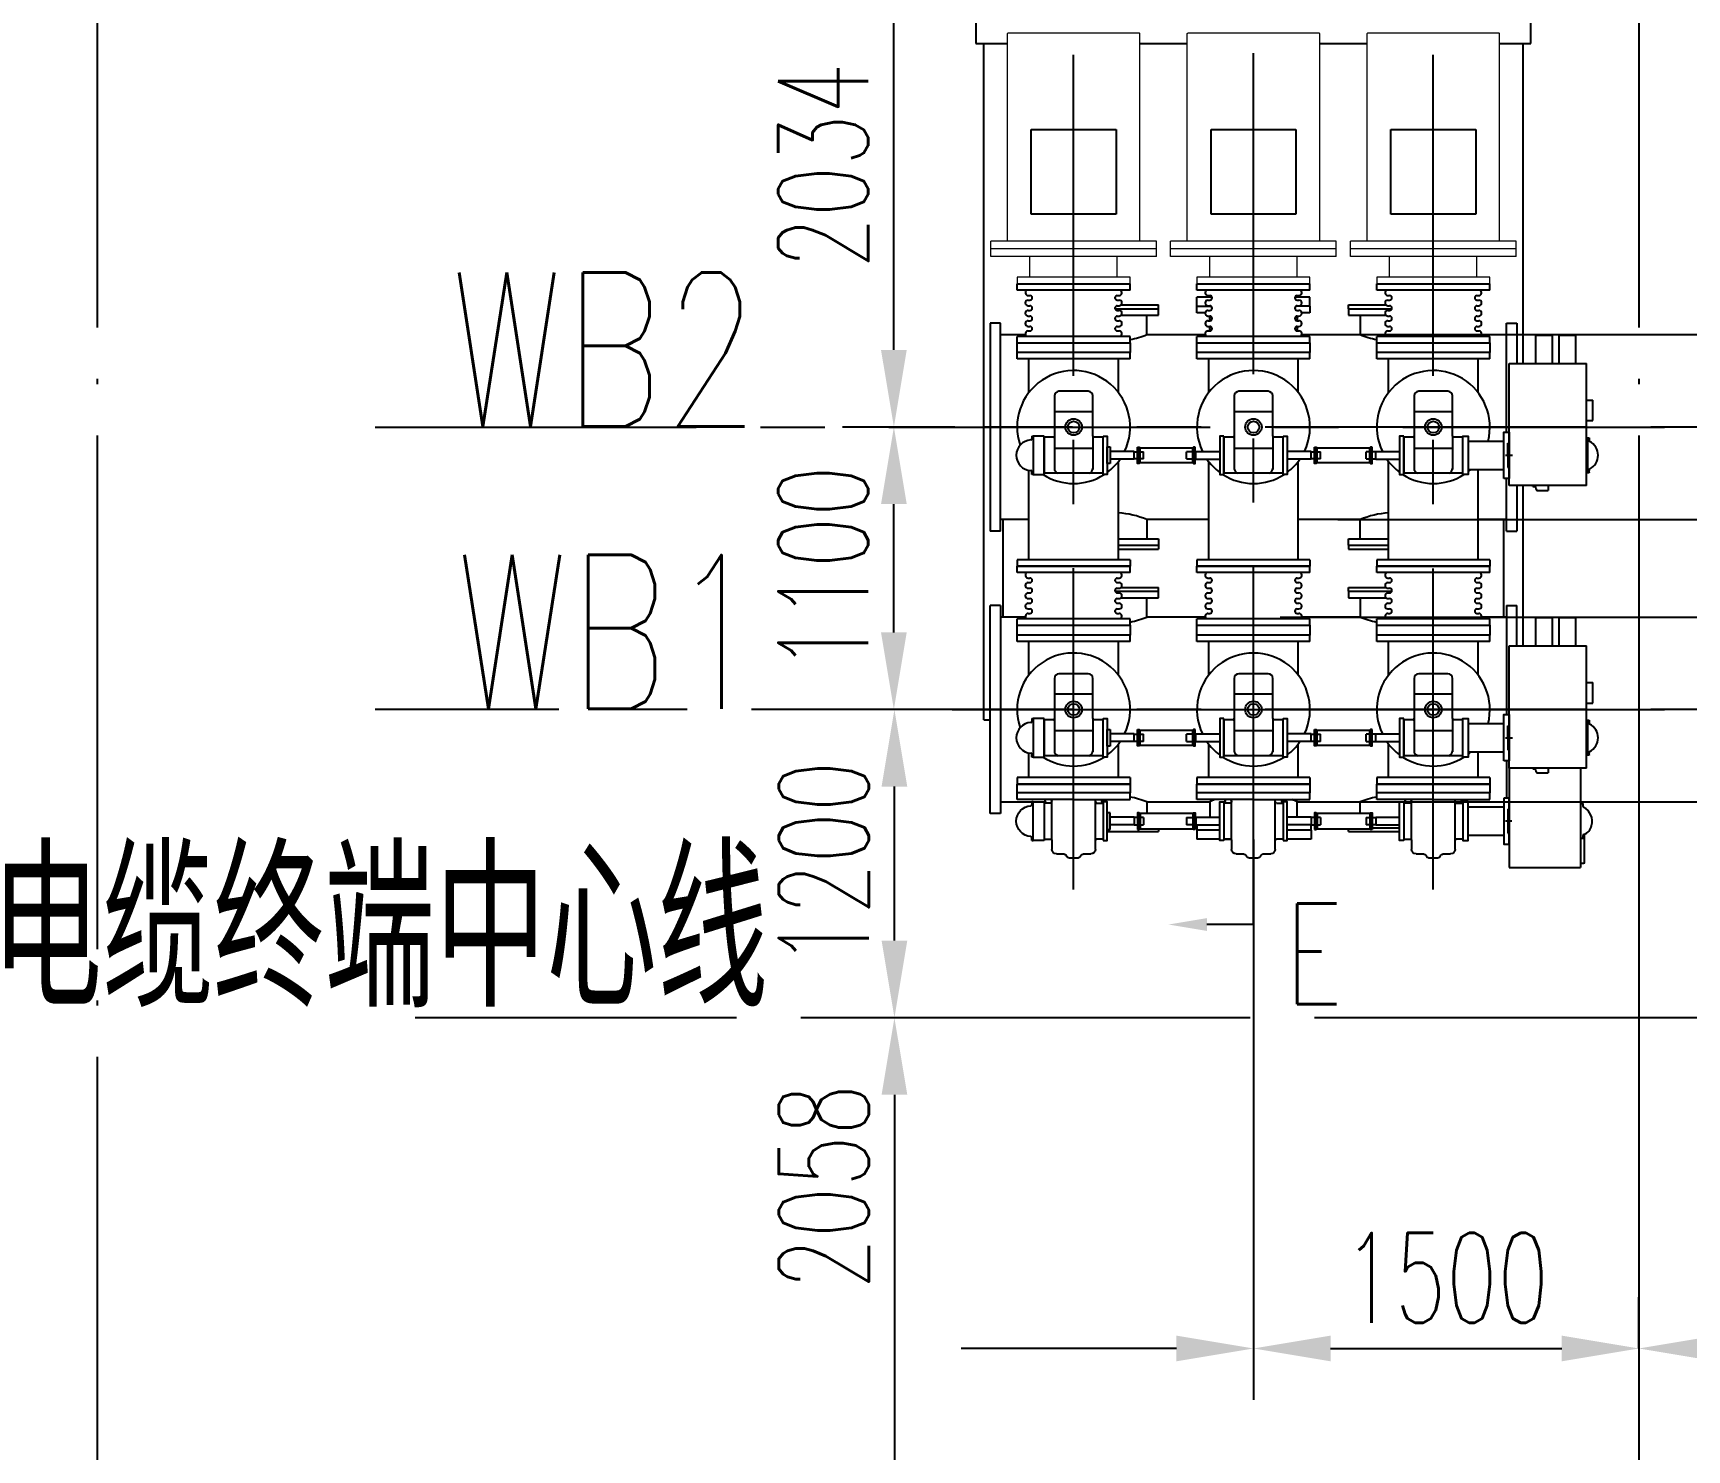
# Model space of a CAD drawing. Extents: x -61205 to 26665, y -81742 to 98141.
# Drawn here: x -37409 to -30972, y 62445 to 67962 of the extents above; entities that cross this region are included whole.
import ezdxf

# ---------------------------------------------------------------- set-up
doc = ezdxf.new("R2010")
doc.units = 0
doc.header["$LTSCALE"] = 1000
doc.header["$MEASUREMENT"] = 0
for name, pattern in [('CENTER', [2, 1.25, -0.25, 0.25, -0.25]), ('CENTER2', [1.125, 0.75, -0.125, 0.125, -0.125]), ('DOTE', [2.42, 2, -0.2, 0.02, -0.2]), ('G', [2, 1.25, -0.25, 0.25, -0.25])]:
    doc.linetypes.add(name, pattern=pattern)
doc.layers.get('0').update_dxf_attribs({"linetype": 'CONTINUOUS'})
doc.layers.get('DEFPOINTS').update_dxf_attribs({"linetype": 'CONTINUOUS'})
for name, color, linetype in [('01', 7, 'CONTINUOUS'), ('02', 1, 'CONTINUOUS'), ('05', 4, 'G'), ('08', 1, 'CONTINUOUS'), ('09', 3, 'CONTINUOUS'), ('11', 6, 'CONTINUOUS'), ('DOTE', 7, 'CENTER')]:
    doc.layers.add(name, color=color, linetype=linetype)
doc.styles.add('A', font='geditxt.shx', dxfattribs={"width": 0.72, "bigfont": 'hzfs_1.shx'})
doc.styles.add('intecad', font='geditxt.shx', dxfattribs={"width": 0.667, "bigfont": 'hzfs_1.shx'})
doc.dimstyles.new('INTE$0', dxfattribs={"dimscale": 100, "dimtxt": 3.5, "dimasz": 3, "dimexe": 2, "dimexo": 0, "dimgap": 1, "dimtad": 1, "dimdsep": 46, "dimtxsty": 'intecad', "dimcen": 0, "dimclrd": 7, "dimclre": 7, "dimclrt": 6, "dimadec": 0, "dimazin": 2, "dimtp": 0.1, "dimtm": 0.1, "dimtfac": 0.71, "dimtix": 1, "dimtmove": 0, "dimatfit": 3, "dimfxl": 1, "dimlwd": -1, "dimlwe": -1, "dimarcsym": 0})

# ---------------------------------------------------------------- blocks, each defined once
blk = doc.blocks.new('*D223')
at = {"layer": '09', "color": 7, "transparency": 16777216}
for p, q in [((-31159, 64637.5), (-31159, 62639.8)), ((-32659, 64127.7), (-32659, 62639.8)), ((-32359, 62839.8), (-31459, 62839.8))]:
    blk.add_line(p, q, dxfattribs=at)
for points in [[(-32359, 62889.8), (-32359, 62789.8), (-32659, 62839.8)], [(-31459, 62889.8), (-31459, 62789.8), (-31159, 62839.8)]]:
    blk.add_solid(points, dxfattribs=at)
at = {"layer": 'DEFPOINTS', "color": 0, "transparency": 16777216}
for p in [(-31159, 64637.5, 0), (-32659, 64127.7, 0), (-31159, 62839.8)]:
    blk.add_point(p, dxfattribs=at)
at = {"layer": '09', "color": 6, "transparency": 16777216, "insert": (-31909, 63114.8), "char_height": 350, "attachment_point": 5, "style": 'intecad'}
blk.add_mtext('1500', dxfattribs=at)
blk = doc.blocks.new('*D226')
at = {"layer": '09', "color": 7, "transparency": 16777216}
for p, q in [((-33884.7, 68461.7), (-34258.6, 68461.7)), ((-34058.6, 66727.7), (-34058.6, 68161.7)), ((-33821.8, 66427.7), (-34258.6, 66427.7))]:
    blk.add_line(p, q, dxfattribs=at)
for points in [[(-34108.6, 68161.7), (-34008.6, 68161.7), (-34058.6, 68461.7)], [(-34108.6, 66727.7), (-34008.6, 66727.7), (-34058.6, 66427.7)]]:
    blk.add_solid(points, dxfattribs=at)
at = {"layer": 'DEFPOINTS', "color": 0, "transparency": 16777216}
for p in [(-34058.6, 68461.7), (-33884.7, 68461.7, 0), (-33821.8, 66427.7, 0)]:
    blk.add_point(p, dxfattribs=at)
at = {"layer": '09', "color": 6, "transparency": 16777216, "insert": (-34333.6, 67444.7), "char_height": 350, "attachment_point": 5, "rotation": 90, "style": 'intecad'}
blk.add_mtext('2034', dxfattribs=at)
blk = doc.blocks.new('*D227')
at = {"layer": '09', "color": 7, "transparency": 16777216}
for p, q in [((-33701.3, 65327.7), (-34256.4, 65327.7)), ((-34056.4, 64427.7), (-34056.4, 65027.7)), ((-33701.3, 64127.7), (-34256.4, 64127.7))]:
    blk.add_line(p, q, dxfattribs=at)
for points in [[(-34106.4, 65027.7), (-34006.4, 65027.7), (-34056.4, 65327.7)], [(-34106.4, 64427.7), (-34006.4, 64427.7), (-34056.4, 64127.7)]]:
    blk.add_solid(points, dxfattribs=at)
at = {"layer": 'DEFPOINTS', "color": 0, "transparency": 16777216}
for p in [(-34056.4, 65327.7), (-33701.3, 65327.7), (-33701.3, 64127.7, 0)]:
    blk.add_point(p, dxfattribs=at)
at = {"layer": '09', "color": 6, "transparency": 16777216, "insert": (-34331.4, 64727.7), "char_height": 350, "attachment_point": 5, "rotation": 90, "style": 'intecad'}
blk.add_mtext('1200', dxfattribs=at)
blk = doc.blocks.new('*D228')
at = {"layer": '09', "color": 7, "transparency": 16777216}
for p, q in [((-33821.8, 66427.7), (-34258.6, 66427.7)), ((-34058.6, 65627.7), (-34058.6, 66127.7)), ((-33646.6, 65327.7), (-34258.6, 65327.7))]:
    blk.add_line(p, q, dxfattribs=at)
for points in [[(-34108.6, 66127.7), (-34008.6, 66127.7), (-34058.6, 66427.7)], [(-34108.6, 65627.7), (-34008.6, 65627.7), (-34058.6, 65327.7)]]:
    blk.add_solid(points, dxfattribs=at)
at = {"layer": 'DEFPOINTS', "color": 0, "transparency": 16777216}
for p in [(-34058.6, 66427.7), (-33821.8, 66427.7, 0), (-33646.6, 65327.7)]:
    blk.add_point(p, dxfattribs=at)
at = {"layer": '09', "color": 6, "transparency": 16777216, "insert": (-34333.6, 65877.7), "char_height": 350, "attachment_point": 5, "rotation": 90, "style": 'intecad'}
blk.add_mtext('1100', dxfattribs=at)
blk = doc.blocks.new('户内低位大头CT')
at = {"layer": '01', "linetype": 'Continuous', "lineweight": 15}
for p, q in [((-870, 322.5), (-840, 322.5)), ((-870, -322.5), (-870, 322.5)), ((-840, 322.5), (-810, 322.5)), ((-840, -322.5), (-840, 322.5)), ((-810, -322.5), (-810, 322.5)), ((-810, 258), (-2, 258)), ((-2, 258), (0, 256)), ((-976, 220), (-976, -220)), ((-951, 220), (-976, 220)), ((-951, -220), (-951, 220)), ((0, -256), (0, 256)), ((-951, 170), (-870, 170)), ((-951, -170), (-870, -170)), ((-976, -220), (-951, -220)), ((-2, -258), (0, -256)), ((-810, -258), (-2, -258)), ((-870, -322.5), (-840, -322.5)), ((-840, -322.5), (-810, -322.5))]:
    blk.add_line(p, q, dxfattribs=at)
at = {"layer": '01'}
for p, q in [((-705, -165), (-705, 165)), ((-705, 165), (-375, 165)), ((-375, 165), (-375, -165)), ((-375, -165), (-705, -165))]:
    blk.add_line(p, q, dxfattribs=at)
blk = doc.blocks.new('角隔CJK机构2')
at = {"layer": '01'}
for p, q in [((-118, 0), (358, 0)), ((0, 4.5), (-47, 4.5)), ((-47, 4.5), (-47, 0)), ((0, 4.5), (47, 4.5)), ((47, 4.5), (21, 4.5)), ((47, 4.5), (47, 0)), ((358, 0), (358, -301)), ((-118, -301), (-118, 0)), ((-47, 0), (-47.5, 0)), ((47, 0), (47.5, 0)), ((-137, -110.1), (-137, -151.9)), ((-132.4, -105.1), (-123.7, -104.3)), ((-121, -91.9), (-121, -101.3)), ((-121, -91.9), (-119, -91.9)), ((-121, -91.9), (-121, -101.3)), ((-121, -94.9), (-121, -92.4)), ((-119, -91.9), (-118, -91.9)), ((358, -103.8), (468, -103.8)), ((468, -103.8), (468, -168.8)), ((-118, -151.9), (-137, -151.9)), ((358, -168.8), (468, -168.8)), ((358, -194.6), (468, -194.6)), ((468, -194.6), (468, -259.6)), ((-118, -301), (358, -301)), ((-68, -311), (-68, -301)), ((-68, -306), (68, -306)), ((-66.5, -311), (-68, -311)), ((-66.5, -311), (-59.5, -311)), ((-57.1, -311), (-59.5, -311)), ((68, -311), (57.1, -311)), ((68, -301), (68, -311)), ((135, -301), (135, -326)), ((215, -301), (215, -326)), ((358, -259.6), (468, -259.6)), ((135, -326), (215, -326))]:
    blk.add_line(p, q, dxfattribs=at)
for centre, radius, start, end in [((-132, -110.1), 5, 95, 180), ((-124, -101.3), 3, 275, 0), ((-57.1, -315), 4, 26.94436, 90), ((0, -286), 60, 206.94436, 333.05564), ((57.1, -315), 4, 90, 153.05564)]:
    blk.add_arc(centre, radius, start, end, dxfattribs=at)
at = {"layer": '05'}
blk.add_line((0, 13.7), (0, -13.2), dxfattribs=at)
blk = doc.blocks.new('分合指示罩')
at = {"layer": '01'}
for p, q in [((-75, 5), (-63.9, 5)), ((-75, 0), (-75, 5)), ((75, 0), (-75, 0)), ((75, 5), (63.9, 5)), ((75, 5), (75, 0))]:
    blk.add_line(p, q, dxfattribs=at)
for centre, radius, start, end in [((0, 5), 60, 3.58332, 176.41668), ((-63.9, 9), 4, 270, 356.41668), ((63.9, 9), 4, 183.58332, 270)]:
    blk.add_arc(centre, radius, start, end, dxfattribs=at)
blk = doc.blocks.new('轴连装配511125015H01')
at = {"layer": '01'}
for p, q in [((-29.5, -215), (-29.5, -10)), ((-29.5, -10), (29.5, -10)), ((-28.5, -7), (-28.5, -10)), ((28.5, -10), (28.5, -7)), ((29.5, -10), (29.5, -215)), ((-29.5, -215), (29.5, -215)), ((-28.5, -218), (-28.5, -215)), ((28.5, -215), (28.5, -218))]:
    blk.add_line(p, q, dxfattribs=at)
for points in [[(32, 0), (32, -7), (-32, -7), (-32, 0)], [(32, -225), (32, -218), (-32, -218), (-32, -225)]]:
    blk.add_lwpolyline(points, close=True, dxfattribs=at)
blk = doc.blocks.new('连接架1')
at = {"layer": '01'}
for p, q in [((-55, -20), (-55, -160)), ((55, -20), (55, -160))]:
    blk.add_line(p, q, dxfattribs=at)
for points in [[(-75, 0), (75, 0), (75, -20), (-75, -20)], [(-90, -160), (90, -160), (90, -180), (-90, -180)]]:
    blk.add_lwpolyline(points, close=True, dxfattribs=at)
blk = doc.blocks.new('母线上方隔离开关')
at = {"layer": '01'}
for p, q in [((-807, 1840), (-832, 1840)), ((-832, 1400), (-832, 1840)), ((-807, 1400), (-807, 1840)), ((-25, 1840), (0, 1840)), ((-25, 1400), (-25, 1840)), ((0, 1840), (38, 1840)), ((0, 1400), (0, 1840)), ((38, 1840), (38, 1400)), ((-807, 1794.2), (-458.9, 1794.2)), ((-475, 1778), (-475, 1735)), ((-325, 1778), (-475, 1778)), ((-325, 1735), (-325, 1778)), ((-155.6, 1794.2), (-25, 1794.2)), ((-475, 1735), (-325, 1735)), ((-330, 1735), (-470, 1735)), ((-470, 1505), (-470, 1735)), ((-400, 1695), (-455, 1695)), ((-325.4, 1695), (-400, 1695)), ((-371.8, 1695), (-372, 1545)), ((-330, 1700), (-330, 1735)), ((-169, 1695), (-325, 1695)), ((-229, 1695), (-229, 1545)), ((-151, 1563), (-151, 1677)), ((-400, 1545), (-455, 1545)), ((-325.4, 1545), (-400, 1545)), ((-325, 1545), (-169, 1545)), ((-474.5, 1505), (-330, 1505)), ((-432.5, 1478), (-432.5, 1489)), ((-432.5, 1489), (-367.5, 1489)), ((-367.5, 1489), (-367.5, 1478)), ((-330, 1505), (-330, 1540)), ((-807, 1445.8), (-424.4, 1445.8)), ((-367.5, 1478), (-432.5, 1478)), ((-415, 1385), (-415, 1478)), ((-385, 1385), (-385, 1478)), ((-155.6, 1445.8), (-25, 1445.8)), ((-807, 1400), (-832, 1400)), ((-415, 1385), (-385, 1385)), ((-414, 1385), (-386, 1385)), ((-414, 1348), (-414, 1385)), ((-386, 1385), (-386, 1348)), ((-25, 1400), (0, 1400)), ((38, 1400), (0, 1400)), ((-414, 1348), (-386, 1348)), ((-414, 1181), (-386, 1181)), ((-414, 1181), (-414, 1144)), ((-386, 1144), (-386, 1181)), ((-832, 700), (-832, 1140)), ((-807, 1140), (-832, 1140)), ((-807, 700), (-807, 1140)), ((-415, 1144), (-385, 1144)), ((-415, 1144), (-415, 1051)), ((-414, 1144), (-386, 1144)), ((-385, 1144), (-385, 1051)), ((-25, 1140), (0, 1140)), ((-25, 700), (-25, 1140)), ((0, 1140), (38, 1140)), ((0, 700), (0, 1140)), ((38, 1140), (38, 700)), ((-807, 1094.2), (-424.4, 1094.2)), ((-330, 1035), (-470, 1035)), ((-470, 805), (-470, 1035)), ((-330, 1000), (-330, 1035)), ((-155.6, 1094.2), (-25, 1094.2)), ((-400, 995), (-455, 995)), ((-325.4, 995), (-400, 995)), ((-371.8, 995), (-372, 845)), ((-169, 995), (-325, 995)), ((-229, 995), (-229, 845)), ((-151, 863), (-151, 977)), ((-400, 845), (-455, 845)), ((-325.4, 845), (-400, 845)), ((-330, 805), (-330, 840)), ((-325, 845), (-169, 845)), ((-474.5, 805), (-330, 805)), ((-415, 696), (-415, 789)), ((-385, 696), (-385, 789)), ((-807, 745.8), (-424.4, 745.8)), ((-155.6, 745.8), (-25, 745.8)), ((-807, 700), (-832, 700)), ((-415, 696), (-385, 696)), ((-414, 659), (-414, 696)), ((-414, 696), (-386, 696)), ((-414, 659), (-386, 659)), ((-386, 696), (-386, 659)), ((-25, 700), (0, 700)), ((38, 700), (0, 700)), ((-414, 481), (-414, 444)), ((-414, 481), (-386, 481)), ((-386, 444), (-386, 481)), ((-807, 440), (-832, 440)), ((-832, 0), (-832, 440)), ((-807, 0), (-807, 440)), ((-807, 394.2), (-424.4, 394.2)), ((-415, 444), (-415, 351)), ((-415, 444), (-385, 444)), ((-414, 444), (-386, 444)), ((-385, 444), (-385, 351)), ((-155.6, 394.2), (-25, 394.2)), ((-25, 440), (0, 440)), ((-25, 0), (-25, 440)), ((0, 440), (38, 440)), ((0, 0), (0, 440)), ((38, 440), (38, 0)), ((-330, 335), (-470, 335)), ((-470, 105), (-470, 335)), ((-330, 300), (-330, 335)), ((-400, 295), (-455, 295)), ((-325.4, 295), (-400, 295)), ((-371.8, 295), (-372, 145)), ((-169, 295), (-325, 295)), ((-229, 295), (-229, 145)), ((-151, 163), (-151, 277)), ((-400, 145), (-455, 145)), ((-325.4, 145), (-400, 145)), ((-330, 105), (-330, 140)), ((-325, 145), (-169, 145)), ((-474.5, 105), (-330, 105)), ((-807, 0), (-832, 0)), ((-807, 45.8), (-455, 45.8)), ((-155.6, 45.8), (-25, 45.8)), ((-25, 0), (0, 0)), ((38, 0), (0, 0))]:
    blk.add_line(p, q, dxfattribs=at)
for points in [[(-325, 1505), (-325, 1489), (-475, 1489), (-475, 1505)], [(-325, 1035), (-325, 1051), (-475, 1051), (-475, 1035)], [(-325, 805), (-325, 789), (-475, 789), (-475, 805)], [(-325, 335), (-325, 351), (-475, 351), (-475, 335)]]:
    blk.add_lwpolyline(points, close=True, dxfattribs=at)
for centre, radius in [((-290, 1620), 32.1), ((-290, 1620), 22.5), ((-290, 920), 32.1), ((-290, 920), 22.5), ((-290, 220), 32.1), ((-290, 220), 22.5)]:
    blk.add_circle(centre, radius, dxfattribs=at)
for centre, radius, start, end in [((-290, 1620), 220, 244.417, 108.74372), ((-290, 1620), 220, 147.23624, 212.76376), ((-450.5, 1675), 20, 90, 163.87258), ((-325, 1700), 5, 180, 270), ((-169, 1677), 18, 0, 90), ((-450.5, 1565), 20, 196.12742, 270), ((-325, 1540), 5, 90, 180), ((-169, 1563), 18, 270, 0), ((-290, 1620), 220, 216.54504, 235.37646), ((-290, 920), 220, 124.62354, 143.45496), ((-290, 920), 220, 244.417, 115.583), ((-290, 920), 220, 147.23624, 212.76376), ((-450.5, 975), 20, 90, 163.87258), ((-325, 1000), 5, 180, 270), ((-169, 977), 18, 0, 90), ((-450.5, 865), 20, 196.12742, 270), ((-325, 840), 5, 90, 180), ((-169, 863), 18, 270, 0), ((-290, 920), 220, 216.54504, 235.37646), ((-290, 220), 220, 124.62354, 143.45496), ((-290, 220), 220, 255.52249, 115.583), ((-290, 220), 220, 147.23624, 212.76376), ((-450.5, 275), 20, 90, 163.87258), ((-325, 300), 5, 180, 270), ((-169, 277), 18, 0, 90), ((-450.5, 165), 20, 196.12742, 270), ((-325, 140), 5, 90, 180), ((-169, 163), 18, 270, 0), ((-290, 220), 220, 217.8529, 221.40962)]:
    blk.add_arc(centre, radius, start, end, dxfattribs=at)
at = {"layer": 'DEFPOINTS', "color": 7, "linetype": 'ByBlock'}
for p in [(-347, 1505), (-347, 1505), (-347, 805), (-347, 805), (-347, 105), (-347, 105)]:
    blk.add_point(p, dxfattribs=at)
blk.add_blockref('角隔CJK机构2', (-400, -75))
at = {"layer": '02'}
for name, p in [('分合指示罩', (-400, 1778)), ('轴连装配511125015H01', (-400, 1371.5)), ('轴连装配511125015H01', (-400, 682.5)), ('连接架1', (-400, 105))]:
    blk.add_blockref(name, p, dxfattribs=at)
blk = doc.blocks.new('接地开关底座2')
at = {"layer": '01'}
for p, q in [((153, 272.5), (181.7, 272.5)), ((190.3, 277.5), (192.9, 282)), ((201.6, 287), (220, 287)), ((220, 287), (238.4, 287)), ((247.1, 282), (249.7, 277.5)), ((258.3, 272.5), (287, 272.5)), ((105, 74.5), (105, 214.5)), ((105, 214.5), (131, 214.5)), ((135, 219), (135, 254.5)), ((135, 219), (135, 66)), ((305, 254.5), (305, 219)), ((305, 219), (305, 66)), ((335, 214.5), (309, 214.5)), ((335, 74.5), (335, 214.5)), ((131, 74.5), (105, 74.5)), ((135, 66), (135, 64)), ((305, 66), (305, 64)), ((309, 74.5), (335, 74.5)), ((0, 60), (0, 35)), ((220, 60), (0, 60)), ((0, 35), (0, 0)), ((440, 35), (0, 35)), ((0, 0), (440, 0)), ((220, 60), (440, 60)), ((440, 60), (440, 35)), ((440, 0), (440, 35))]:
    blk.add_line(p, q, dxfattribs=at)
for centre, radius, start, end in [((153, 254.5), 18, 90, 180), ((181.7, 282.5), 10, 270, 330.20567), ((201.6, 277), 10, 90, 150.20567), ((238.4, 277), 10, 29.79433, 90), ((258.3, 282.5), 10, 209.79433, 270), ((287, 254.5), 18, 0, 90), ((131, 218.5), 4, 270, 0), ((309, 218.5), 4, 180, 270), ((102.2, 67.2), 7.75, 290.77225, 69.22775), ((124.1, 66), 10.9, 357.19754, 50.72744), ((315.9, 66), 10.9, 129.27256, 182.80246), ((337.8, 67.2), 7.75, 110.77225, 249.22775), ((131, 64), 4, 270, 0), ((309, 64), 4, 180, 270)]:
    blk.add_arc(centre, radius, start, end, dxfattribs=at)
at = {"layer": 'DEFPOINTS', "color": 7, "linetype": 'ByBlock'}
for p in [(135, 171.6), (305, 171.6)]:
    blk.add_point(p, dxfattribs=at)
blk = doc.blocks.new('母线上方组合隔离接地1')
at = {"layer": '01'}
for p, q in [((-618, 1400), (-618, 1840)), ((-593, 1840), (-618, 1840)), ((-593, 1400), (-593, 1840)), ((-63, 1840), (-38, 1840)), ((-63, 1400), (-63, 1840)), ((-38, 1400), (-38, 1840)), ((-38, 1840), (0, 1840)), ((0, 1840), (0, 1400)), ((-837.5, 1778), (-687.5, 1778)), ((-837.5, 1735), (-837.5, 1778)), ((-687.5, 1778), (-687.5, 1735)), ((-593, 1794.2), (-496.9, 1794.2)), ((-513, 1778), (-513, 1735)), ((-363, 1778), (-513, 1778)), ((-363, 1735), (-363, 1778)), ((-193.6, 1794.2), (-63, 1794.2)), ((-687.5, 1735), (-837.5, 1735)), ((-513, 1735), (-363, 1735)), ((-368, 1735), (-508, 1735)), ((-508, 1505), (-508, 1735)), ((-438, 1695), (-493, 1695)), ((-363.4, 1695), (-438, 1695)), ((-409.8, 1695), (-410, 1545)), ((-368, 1700), (-368, 1735)), ((-207, 1695), (-363, 1695)), ((-267, 1695), (-267, 1545)), ((-189, 1563), (-189, 1677)), ((-438, 1545), (-493, 1545)), ((-363.4, 1545), (-438, 1545)), ((-363, 1545), (-207, 1545)), ((-730, 1489), (-795, 1489)), ((-795, 1489), (-795, 1478)), ((-730, 1478), (-730, 1489)), ((-512.5, 1505), (-368, 1505)), ((-470.5, 1478), (-470.5, 1489)), ((-470.5, 1489), (-405.5, 1489)), ((-405.5, 1489), (-405.5, 1478)), ((-368, 1505), (-368, 1540)), ((-795, 1478), (-730, 1478)), ((-777.5, 1385), (-777.5, 1478)), ((-747.5, 1385), (-747.5, 1478)), ((-593, 1445.8), (-462.4, 1445.8)), ((-405.5, 1478), (-470.5, 1478)), ((-453, 1385), (-453, 1478)), ((-423, 1385), (-423, 1478)), ((-193.6, 1445.8), (-63, 1445.8)), ((-747.5, 1385), (-777.5, 1385)), ((-776.5, 1385), (-776.5, 1348)), ((-748.5, 1385), (-776.5, 1385)), ((-748.5, 1348), (-748.5, 1385)), ((-593, 1400), (-618, 1400)), ((-453, 1385), (-423, 1385)), ((-452, 1385), (-424, 1385)), ((-452, 1348), (-452, 1385)), ((-424, 1385), (-424, 1348)), ((-63, 1400), (-38, 1400)), ((0, 1400), (-38, 1400)), ((-748.5, 1348), (-776.5, 1348)), ((-452, 1348), (-424, 1348)), ((-748.5, 1181), (-776.5, 1181)), ((-776.5, 1144), (-776.5, 1181)), ((-748.5, 1181), (-748.5, 1144)), ((-452, 1181), (-424, 1181)), ((-452, 1181), (-452, 1144)), ((-424, 1144), (-424, 1181)), ((-747.5, 1144), (-777.5, 1144)), ((-777.5, 1144), (-777.5, 1051)), ((-748.5, 1144), (-776.5, 1144)), ((-747.5, 1144), (-747.5, 1051)), ((-593, 1140), (-618, 1140)), ((-618, 700), (-618, 1140)), ((-593, 700), (-593, 1140)), ((-453, 1144), (-423, 1144)), ((-453, 1144), (-453, 1051)), ((-452, 1144), (-424, 1144)), ((-423, 1144), (-423, 1051)), ((-63, 1140), (-38, 1140)), ((-63, 700), (-63, 1140)), ((-38, 700), (-38, 1140)), ((-38, 1140), (0, 1140)), ((0, 1140), (0, 700)), ((-593, 1094.2), (-462.4, 1094.2)), ((-368, 1035), (-508, 1035)), ((-508, 805), (-508, 1035)), ((-368, 1000), (-368, 1035)), ((-193.6, 1094.2), (-63, 1094.2)), ((-438, 995), (-493, 995)), ((-363.4, 995), (-438, 995)), ((-409.8, 995), (-410, 845)), ((-207, 995), (-363, 995)), ((-267, 995), (-267, 845)), ((-189, 863), (-189, 977)), ((-438, 845), (-493, 845)), ((-363.4, 845), (-438, 845)), ((-368, 805), (-368, 840)), ((-363, 845), (-207, 845)), ((-777.5, 696), (-777.5, 789)), ((-747.5, 696), (-747.5, 789)), ((-512.5, 805), (-368, 805)), ((-453, 696), (-453, 789)), ((-423, 696), (-423, 789)), ((-593, 745.8), (-462.4, 745.8)), ((-193.6, 745.8), (-63, 745.8)), ((-747.5, 696), (-777.5, 696)), ((-748.5, 696), (-776.5, 696)), ((-776.5, 696), (-776.5, 659)), ((-748.5, 659), (-776.5, 659)), ((-748.5, 659), (-748.5, 696)), ((-593, 700), (-618, 700)), ((-453, 696), (-423, 696)), ((-452, 659), (-452, 696)), ((-452, 696), (-424, 696)), ((-452, 659), (-424, 659)), ((-424, 696), (-424, 659)), ((-63, 700), (-38, 700)), ((0, 700), (-38, 700)), ((-776.5, 444), (-776.5, 481)), ((-748.5, 481), (-776.5, 481)), ((-748.5, 481), (-748.5, 444)), ((-452, 481), (-424, 481)), ((-452, 481), (-452, 444)), ((-424, 444), (-424, 481)), ((-777.5, 444), (-777.5, 351)), ((-747.5, 444), (-777.5, 444)), ((-748.5, 444), (-776.5, 444)), ((-747.5, 444), (-747.5, 351)), ((-593, 440), (-618, 440)), ((-618, 0), (-618, 440)), ((-593, 0), (-593, 440)), ((-593, 394.2), (-462.4, 394.2)), ((-453, 444), (-453, 351)), ((-453, 444), (-423, 444)), ((-452, 444), (-424, 444)), ((-423, 444), (-423, 351)), ((-193.6, 394.2), (-63, 394.2)), ((-63, 440), (-38, 440)), ((-63, 0), (-63, 440)), ((-38, 0), (-38, 440)), ((-38, 440), (0, 440)), ((0, 440), (0, 0)), ((-368, 335), (-508, 335)), ((-508, 105), (-508, 335)), ((-368, 300), (-368, 335)), ((-438, 295), (-493, 295)), ((-363.4, 295), (-438, 295)), ((-409.8, 295), (-410, 145)), ((-207, 295), (-363, 295)), ((-267, 295), (-267, 145)), ((-189, 163), (-189, 277)), ((-438, 145), (-493, 145)), ((-363.4, 145), (-438, 145)), ((-368, 105), (-368, 140)), ((-363, 145), (-207, 145)), ((-512.5, 105), (-368, 105)), ((-593, 0), (-618, 0)), ((-593, 45.8), (-493, 45.8)), ((-193.6, 45.8), (-63, 45.8)), ((-63, 0), (-38, 0)), ((0, 0), (-38, 0)), ((-556, -353), (-942.5, -353)), ((-919.4, -353), (-926.4, -353)), ((-926.4, -353), (-926.4, -365)), ((-926.4, -353), (-926.4, -365)), ((-922.4, -369), (-813.2, -369)), ((-842.8, -353), (-919.4, -353)), ((-829, -353.1), (-829, -363.1)), ((-829, -363.1), (-818, -363.1)), ((-705.4, -363.1), (-694.5, -363.1)), ((-694.5, -353.1), (-694.5, -363.1))]:
    blk.add_line(p, q, dxfattribs=at)
at = {"layer": '01', "ltscale": 10}
for p, q in [((-942.5, -75), (-942.5, -353)), ((-556, -75), (-942.5, -75)), ((-715.5, -70), (-809.5, -70)), ((-809.5, -70), (-809.5, -75)), ((-715.5, -70), (-715.5, -75))]:
    blk.add_line(p, q, dxfattribs=at)
at = {"layer": '01'}
for points in [[(-837.5, 1505), (-837.5, 1489), (-687.5, 1489), (-687.5, 1505)], [(-363, 1505), (-363, 1489), (-513, 1489), (-513, 1505)], [(-837.5, 1035), (-837.5, 1051), (-687.5, 1051), (-687.5, 1035)], [(-363, 1035), (-363, 1051), (-513, 1051), (-513, 1035)], [(-837.5, 805), (-837.5, 789), (-687.5, 789), (-687.5, 805)], [(-363, 805), (-363, 789), (-513, 789), (-513, 805)], [(-837.5, 335), (-837.5, 351), (-687.5, 351), (-687.5, 335)], [(-363, 335), (-363, 351), (-513, 351), (-513, 335)]]:
    blk.add_lwpolyline(points, close=True, dxfattribs=at)
for centre, radius in [((-328, 1620), 32.1), ((-328, 1620), 22.5), ((-328, 920), 32.1), ((-328, 920), 22.5), ((-328, 220), 32.1), ((-328, 220), 22.5)]:
    blk.add_circle(centre, radius, dxfattribs=at)
for centre, radius, start, end in [((-328, 1620), 220, 244.417, 108.74372), ((-328, 1620), 220, 147.23624, 212.76376), ((-488.5, 1675), 20, 90, 163.87258), ((-363, 1700), 5, 180, 270), ((-207, 1677), 18, 0, 90), ((-488.5, 1565), 20, 196.12742, 270), ((-363, 1540), 5, 90, 180), ((-207, 1563), 18, 270, 0), ((-328, 1620), 220, 216.54504, 235.37646), ((-328, 920), 220, 124.62354, 143.45496), ((-328, 920), 220, 244.417, 115.583), ((-328, 920), 220, 147.23624, 212.76376), ((-488.5, 975), 20, 90, 163.87258), ((-363, 1000), 5, 180, 270), ((-207, 977), 18, 0, 90), ((-488.5, 865), 20, 196.12742, 270), ((-363, 840), 5, 90, 180), ((-207, 863), 18, 270, 0), ((-328, 920), 220, 216.54504, 235.37646), ((-328, 220), 220, 124.62354, 143.45496), ((-328, 220), 220, 255.52249, 115.583), ((-328, 220), 220, 147.23624, 212.76376), ((-488.5, 275), 20, 90, 163.87258), ((-363, 300), 5, 180, 270), ((-207, 277), 18, 0, 90), ((-488.5, 165), 20, 196.12742, 270), ((-363, 140), 5, 90, 180), ((-207, 163), 18, 270, 0), ((-328, 220), 220, 217.8529, 221.40962), ((-922.4, -365), 4, 180, 270), ((-818, -367.1), 4, 26.94436, 90), ((-773.2, -353.1), 43, 196.43808, 261.66335), ((-762.5, -338.1), 60, 253.59611, 333.05564), ((-705.4, -367.1), 4, 90, 153.05564)]:
    blk.add_arc(centre, radius, start, end, dxfattribs=at)
at = {"layer": '05', "color": 1, "linetype": 'CENTER2', "lineweight": -3}
blk.add_line((-762.5, -86), (-762.5, -60.5), dxfattribs=at)
at = {"layer": 'DEFPOINTS', "color": 7, "linetype": 'ByBlock'}
for p in [(-385, 1505), (-385, 1505), (-385, 805), (-385, 805), (-385, 105), (-385, 105)]:
    blk.add_point(p, dxfattribs=at)
blk.add_blockref('角隔CJK机构2', (-438, -75))
at = {"layer": '02', "xscale": -1, "rotation": 90}
for p in [(-618, 1840), (-618, 1140), (-618, 440)]:
    blk.add_blockref('接地开关底座2', p, dxfattribs=at)
at = {"layer": '02', "xscale": -1}
for name, p in [('分合指示罩', (-762.5, 1778)), ('轴连装配511125015H01', (-762.5, 1371.5)), ('轴连装配511125015H01', (-762.5, 682.5)), ('连接架1', (-762.5, 105))]:
    blk.add_blockref(name, p, dxfattribs=at)
at = {"layer": '02'}
for name, p in [('分合指示罩', (-438, 1778)), ('轴连装配511125015H01', (-438, 1371.5)), ('轴连装配511125015H01', (-438, 682.5)), ('连接架1', (-438, 105))]:
    blk.add_blockref(name, p, dxfattribs=at)
blk = doc.blocks.new('户内波纹管230')
at = {"layer": '01'}
for p, q in [((0, 0), (0, -440)), ((0, 0), (25, 0)), ((25, -440), (25, 0)), ((205, -440), (205, 0)), ((205, 0), (230, 0)), ((230, 0), (230, -440)), ((25, -38.4), (25, -36.7)), ((46, -43), (46, -50)), ((64, -43), (64, -50)), ((86, -43), (86, -50)), ((104, -43), (104, -50)), ((126, -43), (126, -50)), ((144, -43), (144, -50)), ((166, -43), (166, -50)), ((184, -43), (184, -50)), ((205, -38.4), (205, -36.7)), ((0, -440), (25, -440)), ((46, -390), (46, -397)), ((64, -390), (64, -397)), ((86, -390), (86, -397)), ((104, -390), (104, -397)), ((126, -390), (126, -397)), ((144, -390), (144, -397)), ((166, -390), (166, -397)), ((184, -390), (184, -397)), ((205, -440), (230, -440))]:
    blk.add_line(p, q, dxfattribs=at)
for centre, radius, start, end in [((35, -43), 11, 0, 155.38002), ((55, -50), 9, 180, 0), ((75, -43), 11, 0, 180), ((95, -50), 9, 180, 0), ((115, -43), 11, 0, 180), ((135, -50), 9, 180, 0), ((155, -43), 11, 0, 180), ((175, -50), 9, 180, 0), ((195, -43), 11, 24.61998, 180), ((55, -390), 9, 0, 180), ((95, -390), 9, 0, 180), ((135, -390), 9, 0, 180), ((175, -390), 9, 0, 180), ((35, -397), 11, 204.61998, 0), ((75, -397), 11, 180, 0), ((115, -397), 11, 180, 0), ((155, -397), 11, 180, 0), ((195, -397), 11, 180, 335.38002)]:
    blk.add_arc(centre, radius, start, end, dxfattribs=at)
blk = doc.blocks.new('*D301')
at = {"layer": '09', "color": 7, "transparency": 16777216}
for p, q in [((-31159, 62839.8), (-31159, 63039.8)), ((-29659, 62839.8), (-29659, 63039.8)), ((-30859, 62839.8), (-29959, 62839.8))]:
    blk.add_line(p, q, dxfattribs=at)
for points in [[(-30859, 62889.8), (-30859, 62789.8), (-31159, 62839.8)], [(-29959, 62889.8), (-29959, 62789.8), (-29659, 62839.8)]]:
    blk.add_solid(points, dxfattribs=at)
at = {"layer": 'DEFPOINTS', "color": 0, "transparency": 16777216}
for p in [(-31159, 62839.8, 0), (-29659, 62839.8, 0), (-29659, 62839.8)]:
    blk.add_point(p, dxfattribs=at)
at = {"layer": '09', "color": 6, "transparency": 16777216, "insert": (-30409, 63114.8), "char_height": 350, "attachment_point": 5, "style": 'intecad'}
blk.add_mtext('1500', dxfattribs=at)

msp = doc.modelspace()

# ---------------------------------------------------------------- linework, layer by layer
at = {"layer": '01'}
for p, q in [((-33738.954, 68941.665, -0.001), (-33738.954, 67921.665, -0.001)), ((-31578.954, 67921.665, -0.001), (-31578.954, 68941.665, -0.001)), ((-33738.954, 67921.665, -0.001), (-33616.954, 67921.665, -0.001)), ((-33708.954, 65287.665, -0.001), (-33708.954, 67921.665, -0.001)), ((-33100.954, 67921.665, -0.001), (-32916.954, 67921.665, -0.001)), ((-32400.954, 67921.665, -0.001), (-32216.954, 67921.665, -0.001)), ((-31700.954, 67921.665, -0.001), (-31578.954, 67921.665, -0.001)), ((-31608.954, 66675.665, -0.001), (-31608.954, 67921.665, -0.001)), ((-33197.582, 66888.103, -0.001), (-33028.954, 66888.103, -0.001)), ((-33173.966, 66903.103, -0.001), (-33028.954, 66903.103, -0.001)), ((-33028.954, 66888.103, -0.001), (-33028.954, 66903.103, -0.001)), ((-33028.954, 66863.103, -0.001), (-33028.954, 66888.103, -0.001)), ((-32878.954, 66897.665, -0.001), (-32878.954, 66932.665, -0.001)), ((-32820.179, 66932.665, -0.001), (-32878.954, 66932.665, -0.001)), ((-32878.954, 66872.665, -0.001), (-32878.954, 66897.665, -0.001)), ((-32878.954, 66897.665, -0.001), (-32823.297, 66897.665, -0.001)), ((-32438.954, 66932.665, -0.001), (-32497.729, 66932.665, -0.001)), ((-32438.954, 66897.665, -0.001), (-32494.611, 66897.665, -0.001)), ((-32438.954, 66897.665, -0.001), (-32438.954, 66932.665, -0.001)), ((-32438.954, 66897.665, -0.001), (-32438.954, 66897.665, -0.001)), ((-32438.954, 66897.665, -0.001), (-32438.954, 66872.665, -0.001)), ((-32288.954, 66888.103, -0.001), (-32288.954, 66903.103, -0.001)), ((-32288.954, 66903.103, -0.001), (-32143.943, 66903.103, -0.001)), ((-32288.954, 66888.103, -0.001), (-32288.954, 66863.103, -0.001)), ((-32288.954, 66888.103, -0.001), (-32120.326, 66888.103, -0.001)), ((-33683.954, 66832.665, -0.001), (-33683.954, 66022.665, -0.001)), ((-33643.954, 66832.665, -0.001), (-33683.954, 66832.665, -0.001)), ((-33643.954, 66022.665, -0.001), (-33643.954, 66832.665, -0.001)), ((-33173.966, 66863.103, -0.001), (-33028.954, 66863.103, -0.001)), ((-33073.954, 66787.665, -0.001), (-33073.954, 66863.103, -0.001)), ((-32846.771, 66872.665, -0.001), (-32878.954, 66872.665, -0.001)), ((-32828.954, 66841.665, -0.001), (-32828.954, 66859.665, -0.001)), ((-32828.954, 66801.665, -0.001), (-32828.954, 66819.665, -0.001)), ((-32488.954, 66859.665, -0.001), (-32488.954, 66841.665, -0.001)), ((-32488.954, 66819.665, -0.001), (-32488.954, 66801.665, -0.001)), ((-32438.954, 66872.665, -0.001), (-32471.137, 66872.665, -0.001)), ((-32288.954, 66863.103, -0.001), (-32143.943, 66863.103, -0.001)), ((-32243.954, 66863.103, -0.001), (-32243.954, 66787.665, -0.001)), ((-31673.954, 66832.665, -0.001), (-31633.954, 66832.665, -0.001)), ((-31673.954, 66407.665, -0.001), (-31673.954, 66832.665, -0.001)), ((-31633.954, 66832.665, -0.001), (-31633.954, 66675.665, -0.001)), ((-33643.954, 66787.665, -0.001), (-33546.537, 66787.665, -0.001)), ((-33073.954, 66787.665, -0.001), (-32846.537, 66787.665, -0.001)), ((-32471.371, 66787.665, -0.001), (-32243.954, 66787.665, -0.001)), ((-32331.954, 66787.665, -0.001), (-7608.954, 66787.665, -0.001)), ((-31773.469, 66787.665, -0.001), (-31673.954, 66787.665, -0.001)), ((-31673.954, 66022.665, -0.001), (-31673.954, 66227.665, -0.001)), ((-31633.954, 66199.665, -0.001), (-31633.954, 66022.665, -0.001)), ((-31608.954, 65575.665, -0.001), (-31608.954, 66199.665, -0.001)), ((-31608.954, 65575.665, -0.001), (-31608.954, 66199.665, -0.001)), ((-33533.154, 66067.665, -0.001), (-33643.954, 66067.665, -0.001)), ((-33633.954, 66067.665, -0.001), (-33633.954, 65687.665, -0.001)), ((-33073.954, 66067.665, -0.001), (-33073.954, 65992.227, -0.001)), ((-32833.154, 66067.665, -0.001), (-33073.954, 66067.665, -0.001)), ((-32243.954, 66067.665, -0.001), (-32484.754, 66067.665, -0.001)), ((-32329.981, 66067.665, 0.006), (-7608.954, 66067.665, 0.002)), ((-32243.954, 65992.227, -0.001), (-32243.954, 66067.665, -0.001)), ((-31673.954, 66067.665, -0.001), (-31784.754, 66067.665, -0.001)), ((-31683.954, 65687.665, -0.001), (-31683.954, 66067.665, -0.001)), ((-33643.954, 66022.665, -0.001), (-33683.954, 66022.665, -0.001)), ((-33184.754, 65992.227, -0.001), (-33028.954, 65992.227, -0.001)), ((-33028.954, 65992.227, -0.001), (-33028.954, 65967.227, -0.001)), ((-32288.954, 65967.227, -0.001), (-32288.954, 65992.227, -0.001)), ((-32288.954, 65992.227, -0.001), (-32133.154, 65992.227, -0.001)), ((-31673.954, 66022.665, -0.001), (-31633.954, 66022.665, -0.001)), ((-33184.754, 65967.227, -0.001), (-33028.954, 65967.227, -0.001)), ((-33184.754, 65952.227, -0.001), (-33028.954, 65952.227, -0.001)), ((-33028.954, 65967.227, -0.001), (-33028.954, 65952.227, -0.001)), ((-32288.954, 65967.227, -0.001), (-32288.954, 65952.227, -0.001)), ((-32288.954, 65967.227, -0.001), (-32133.154, 65967.227, -0.001)), ((-32288.954, 65952.227, -0.001), (-32133.154, 65952.227, -0.001)), ((-33196.712, 65788.103, -0.001), (-33028.954, 65788.103, -0.001)), ((-33173.966, 65803.103, -0.001), (-33028.954, 65803.103, -0.001)), ((-33028.954, 65788.103, -0.001), (-33028.954, 65803.103, -0.001)), ((-33028.954, 65763.103, -0.001), (-33028.954, 65788.103, -0.001)), ((-32288.954, 65788.103, -0.001), (-32288.954, 65803.103, -0.001)), ((-32288.954, 65803.103, -0.001), (-32143.943, 65803.103, -0.001)), ((-32288.954, 65788.103, -0.001), (-32288.954, 65763.103, -0.001)), ((-32288.954, 65788.103, -0.001), (-32121.196, 65788.103, -0.001)), ((-33643.954, 65732.665, -0.001), (-33683.954, 65732.665, -0.001)), ((-33683.954, 64922.665, -0.001), (-33683.954, 65732.665, -0.001)), ((-33643.954, 65732.665, -0.001), (-33643.954, 64922.665, -0.001)), ((-33173.966, 65763.103, -0.001), (-33028.954, 65763.103, -0.001)), ((-33073.954, 65687.665, -0.001), (-33073.954, 65763.103, -0.001)), ((-32288.954, 65763.103, -0.001), (-32143.943, 65763.103, -0.001)), ((-32243.954, 65763.103, -0.001), (-32243.954, 65687.665, -0.001)), ((-31673.954, 65732.665, -0.001), (-31633.954, 65732.665, -0.001)), ((-31673.954, 65732.665, -0.001), (-31673.954, 65307.665, -0.001)), ((-31633.954, 65575.665, -0.001), (-31633.954, 65732.665, -0.001)), ((-33545.752, 65687.665, -0.001), (-33643.954, 65687.665, -0.001)), ((-32845.752, 65687.665, -0.001), (-33073.954, 65687.665, -0.001)), ((-32554.954, 65687.665, -0.001), (-7608.954, 65687.665, -0.001)), ((-32243.954, 65687.665, -0.001), (-32472.156, 65687.665, -0.001)), ((-31673.954, 65687.665, -0.001), (-31772.156, 65687.665, -0.001)), ((-33708.954, 65287.665, -0.001), (-33683.954, 65287.665, -0.001)), ((-31673.954, 65217.862, -0.001), (-31673.954, 65217.665, -0.001)), ((-31673.954, 65127.665, -0.001), (-31673.954, 64983.165, -0.001)), ((-33643.954, 64967.665, -0.001), (-33521.954, 64967.665, -0.001)), ((-33073.954, 64967.665, -0.001), (-33073.954, 64922.665, -0.001)), ((-33073.954, 64967.665, -0.001), (-32828.954, 64967.665, -0.001)), ((-32828.954, 64967.665, -0.001), (-32828.954, 64908.165, -0.001)), ((-32488.954, 64967.665, -0.001), (-32243.954, 64967.665, -0.001)), ((-32488.954, 64908.165, -0.001), (-32488.954, 64967.665, -0.001)), ((-32329.981, 64967.665, 0.006), (-7385.954, 64967.341, 0.002)), ((-32243.954, 64922.665, -0.001), (-32243.954, 64967.665, -0.001)), ((-31848.454, 64967.665, -0.001), (-31843.954, 64967.665, -0.001)), ((-31823.954, 64967.665, -0.001), (-31683.954, 64967.665, -0.001)), ((-33643.954, 64922.665, -0.001), (-33683.954, 64922.665, -0.001)), ((-33227.954, 64852.227, -0.001), (-33028.954, 64852.227, -0.001)), ((-33028.954, 64863.665, -0.001), (-33028.954, 64852.227, -0.001)), ((-32878.954, 64878.165, -0.001), (-32878.954, 64857.665, -0.001)), ((-32878.954, 64857.665, -0.001), (-32878.954, 64822.665, -0.001)), ((-32789.954, 64857.665, -0.001), (-32878.954, 64857.665, -0.001)), ((-32789.954, 64822.665, -0.001), (-32878.954, 64822.665, -0.001)), ((-32746.01, 64822.665, -0.001), (-32773.954, 64822.665, -0.001)), ((-32434.954, 64857.665, -0.001), (-32527.954, 64857.665, -0.001)), ((-32434.954, 64822.665, -0.001), (-32527.954, 64822.665, -0.001)), ((-32434.954, 64857.665, -0.001), (-32434.954, 64879.165, -0.001)), ((-32434.954, 64857.665, -0.001), (-32434.954, 64822.665, -0.001)), ((-32288.954, 64852.227, -0.001), (-32288.954, 64863.665, -0.001)), ((-32288.954, 64852.227, -0.001), (-32089.954, 64852.227, -0.001)), ((-32196.454, 64867.227, -0.001), (-32089.954, 64867.227, -0.001))]:
    msp.add_line(p, q, dxfattribs=at)
for centre, start, end in [((-33208.954, 67121.394, -0.001), 281.2122714, 292.0243128), ((-32108.954, 67121.394, -0.001), 247.9756872, 258.7877286), ((-33208.954, 65733.936, -0.001), 67.9756872, 86.1455437), ((-32108.954, 65733.936, -0.001), 93.8544563, 112.0243128), ((-33208.954, 66021.394, -0.001), 281.2122714, 292.0243128), ((-32108.954, 66021.394, -0.001), 247.9756872, 258.7877286), ((-33208.954, 64633.936, -0.001), 67.9756872, 78.7877286), ((-32658.954, 64650.332, -0.001), 114.5970812, 118.1786427), ((-32658.954, 64650.332, -0.001), 61.8213573, 65.4029188), ((-32108.954, 64633.936, -0.001), 101.2122714, 112.0243128)]:
    msp.add_arc(centre, 360, start, end, dxfattribs=at)
at = {"layer": '05'}
for p, q in [((-32658.954, 64633.383, 0.006), (-32658.954, 77578.505, 0.005)), ((-33358.954, 64627.506, -0.003), (-33358.954, 77378.622, -0.006)), ((-31958.954, 64627.253, -0.003), (-31958.954, 77405.868, -0.006)), ((-36077.653, 66427.665, -0.001), (-31059.082, 66427.665, -0.001)), ((-7362.954, 66427.665, -0.001), (-33708.954, 66427.665, -0.001)), ((-7362.954, 65327.665, -0.001), (-36077.653, 65327.665, -0.001)), ((-28671.284, 64127.665, 0.006), (-36077.653, 64127.665, 0.006))]:
    msp.add_line(p, q, dxfattribs=at)
at = {"layer": '05', "ltscale": 500}
msp.add_line((-33831.571, 65327.665, -0.001), (-31059.082, 65327.665, -0.001), dxfattribs=at)
at = {"layer": '08', "color": 7}
for q in [(-32658.954, 64784.446, 0.014), (-32839.955, 64490.509, -0.001)]:
    msp.add_line((-32658.954, 64490.509, -0.001), q, dxfattribs=at)
msp.add_solid([(-32839.955, 64515.509, -0.001), (-32839.955, 64465.509, -0.001), (-32989.955, 64490.509, -0.001)], dxfattribs=at)
at = {"layer": '09', "color": 7}
for p, q in [((-32658.954, 64821.946, -0.001), (-32658.954, 62639.822, -0.001)), ((-33005.847, 64127.665, -0.001), (-34256.441, 64127.665, -0.001)), ((-30646.624, 64127.665, -0.001), (-32186.086, 64127.665, -0.001)), ((-34056.441, 63827.665, -0.001), (-34056.441, 62369.581, -0.001)), ((-32958.954, 62839.822, -0.001), (-33797.136, 62839.822, -0.001))]:
    msp.add_line(p, q, dxfattribs=at)
for points in [[(-34106.441, 63827.665, -0.001), (-34006.441, 63827.665, -0.001), (-34056.441, 64127.665, -0.001)], [(-32958.954, 62889.822, -0.001), (-32958.954, 62789.822, -0.001), (-32658.954, 62839.822, -0.001)]]:
    msp.add_solid(points, dxfattribs=at)
at = {"layer": 'DOTE', "linetype": 'DOTE'}
for p, q in [((-37158.954, 80914.722), (-37158.954, 59272.16)), ((-31158.954, 80914.722), (-31158.954, 59072.16))]:
    msp.add_line(p, q, dxfattribs=at)

# ---------------------------------------------------------------- block references
at = {"rotation": 90}
for p in [(-33578.954, 66755.665, -0.001), (-32878.954, 66755.665, -0.001), (-32178.954, 66755.665, -0.001), (-33578.954, 65655.665, -0.001), (-32878.954, 65655.665, -0.001), (-32178.954, 65655.665, -0.001)]:
    msp.add_blockref('户内波纹管230', p, dxfattribs=at)
at = {"layer": '01', "rotation": 90}
for p in [(-33358.954, 67961.665, -0.004), (-32658.954, 67961.665, 0.006), (-31958.954, 67961.665, -0.004)]:
    msp.add_blockref('户内低位大头CT', p, dxfattribs=at)
at = {"layer": '02', "rotation": 90}
for name, p in [('母线上方隔离开关', (-31738.954, 66717.665, -0.001)), ('母线上方组合隔离接地1', (-31738.954, 65655.665, -0.001))]:
    msp.add_blockref(name, p, dxfattribs=at)

# ---------------------------------------------------------------- texts
at = {"color": 7, "style": 'A', "width": 0.72}
for s, p in [('WB2', (-35787.766, 66429.775, -0.001)), ('WB1', (-35766.329, 65329.775, -0.001)), ('电缆终端中心线', (-37572.335, 64169.486))]:
    msp.add_text(s, height=600, dxfattribs=at).set_placement(p)
at = {"layer": '09', "color": 6, "insert": (-34331.441, 63469.508, -0.001), "char_height": 350, "attachment_point": 5, "rotation": 90, "style": 'intecad'}
msp.add_mtext('2058', dxfattribs=at)
at = {"layer": '11', "style": 'intecad', "width": 0.7}
msp.add_text('E', height=391.584, dxfattribs=at).set_placement((-32535.764, 64180.632, -0.009))

# ---------------------------------------------------------------- dimensions: what is measured, and where the dimension line sits
at = {"layer": '09'}
for base, p1, p2, picture, middle in [((-34058.626, 68461.665, -0.004), (-33821.789, 66427.665, -0.004), (-33884.694, 68461.665, -0.004), '*D226', (-34333.626, 67444.665, -0.004)), ((-34058.626, 66427.665, -0.004), (-33646.624, 65327.665, -0.004), (-33821.789, 66427.665, -0.004), '*D228', (-34333.626, 65877.665, -0.004))]:
    dim = msp.add_linear_dim(base=base, p1=p1, p2=p2, angle=90, dimstyle='INTE$0', override={"dimtmove": 1}, dxfattribs=at)
    dim.commit()
    dim.dimension.update_dxf_attribs({"geometry": picture, "text_midpoint": middle})
dim = msp.add_linear_dim(base=(-34056.441, 65327.665, 0.006), p1=(-33701.268, 64127.665, 0.006), p2=(-33701.268, 65327.665, 0.006), angle=90, dimstyle='INTE$0', dxfattribs=at)
dim.commit()
dim.dimension.update_dxf_attribs({"geometry": '*D227', "text_midpoint": (-34331.441, 64727.665, 0.006)})
dim = msp.add_linear_dim(base=(-31158.954, 62839.822, -0.001), p1=(-32658.954, 64127.665, -0.001), p2=(-31158.954, 64637.478), dimstyle='INTE$0', dxfattribs=at)
dim.commit()
dim.dimension.update_dxf_attribs({"geometry": '*D223', "text_midpoint": (-31908.954, 63114.822, -0.001)})
dim = msp.add_linear_dim(base=(-29658.954, 62839.822), p1=(-31158.954, 62839.822, -0.001), p2=(-29658.954, 62839.822, -0.001), dimstyle='INTE$0', override={"dimtmove": 1}, dxfattribs=at)
dim.commit()
dim.dimension.update_dxf_attribs({"geometry": '*D301', "text_midpoint": (-30408.954, 63114.822)})

doc.saveas('drawing.dxf')
